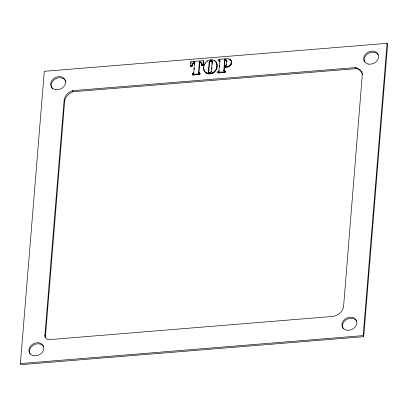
<?xml version="1.0" encoding="UTF-8"?>
<svg xmlns="http://www.w3.org/2000/svg" width="408" height="408" viewBox="0 0 408 408"><rect width="100%" height="100%" fill="white"/><g stroke="black" fill="none" stroke-linecap="round" stroke-linejoin="round"><path stroke-width="0.61" d="M20.4 363.569L44.283 71.313L387.075 43.345L387.6 44.431L363.717 336.687L20.925 364.655L20.4 363.569L363.191 335.606L363.717 336.687M44.905 335.427L64.117 100.312C64.648 95.783 68.238 92.111 72.451 90.678L355.608 67.58C359.458 68.156 362.585 71.716 362.222 75.679L343.607 306.25L343.046 308.698A11.041 8.956 -25.9 0 1 332.194 316.47L48.537 339.685C46.471 339.41 44.707 337.574 44.905 335.427L45.517 337.727L44.992 336.641M45.431 336.513L64.648 101.398C65.173 96.864 68.763 93.197 72.976 91.764L356.133 68.661C359.162 69.181 361.83 71.4 362.59 74.419M190.572 65.571L190.893 61.654L193.764 61.419L193.933 63.118L192.632 64.592L191.893 66.489L190.98 66.55L190.572 65.571L190.98 66.55M191.02 63.872L190.893 61.654M193.933 63.118L193.764 61.419M198.696 72.736L199.981 73.618L199.772 74.378L193.474 75.006L192.755 74.934L192.321 74.246L192.438 73.669L193.519 73.159L193.729 72.609L194.647 61.348L199.497 60.95L199.762 61.491L198.961 73.282L198.574 72.216L199.497 60.95M194.3 69.396L194.402 68.146M194.708 64.393L194.81 63.138M200.308 62.036L200.404 60.874L203.276 60.644L203.536 61.185L203 65.571L202.082 65.657L201.384 63.311L201.649 63.852L200.308 62.036L201.312 63.174L201.052 62.633M201.817 65.117L202.735 65.03L202.954 64.561L203.276 60.644M208.478 71.548L208.901 72.547L208.473 70.834L209.171 62.266L209.472 61.373L210.299 60.838L210.38 59.803C205.454 60.257 202.2 66.132 204.189 70.584L203.638 68.687M208.743 72.094L209.437 62.807L209.738 61.914L210.559 61.384L210.38 59.803M203.924 70.043C204.627 72.491 207.019 74.103 209.534 73.95L209.355 72.354L208.636 72.002M209.534 73.95L209.355 72.354M210.207 73.414L210.293 72.364L211.058 71.89L211.446 70.676L212.15 62.108L212.017 61.317L211.232 60.848L211.319 59.813C219.963 59.619 218.26 73.721 210.431 73.879L210.207 73.414C214.97 72.92 218.117 67.621 216.653 63.148L216.877 63.607M212.135 61.654L212.359 62.118L211.456 61.307L211.319 59.813M211.823 69.304L211.971 67.463M212.221 64.403L212.15 62.108M223.961 70.676L225.252 71.558L225.037 72.313L218.816 72.935L218.219 72.859L217.806 72.17L218.989 70.625L219.769 61.027L218.759 59.874L219.621 59.308L224.762 58.89L225.027 59.43L224.227 71.222L223.844 70.156L224.762 58.89M219.596 66.968L219.693 65.77M230.816 60.078C233.519 63.837 229.148 67.866 225.292 67.427L225.114 65.861L226.358 64.801L226.715 61.159L226.42 60.114L225.593 59.849L225.68 58.813C227.547 58.66 230.194 58.584 231.076 60.624L230.03 59.374M225.292 67.427L225.114 65.861M363.191 335.606L387.075 43.345M225.032 66.886C228.23 67.009 232.111 64.704 231.28 61.047L231.545 61.593M190.714 66.009L191.632 65.948L192.367 64.046L193.667 62.577M219.769 61.027L220.034 61.572L219.943 61.093L219.106 60.731L219.096 60.2M192.321 74.246L198.798 74.006L199.736 73.639L199.721 73.078L199.344 72.925M217.806 72.17L224.074 71.946L225.002 71.579L224.986 71.012L224.609 70.864M204.755 71.737L204.49 71.191L206.157 72.706L209.268 73.409M226.715 61.159L226.976 61.7L226.685 60.659L225.859 60.389L225.593 59.849M355.608 67.58L356.133 68.661M231.362 62.256L231.627 62.796M228.97 58.915L229.23 59.461M231.066 63.612L231.331 64.153M230.79 64.199L231.05 64.745M230.423 64.729L230.688 65.275M229.469 65.612L229.73 66.152M226.42 60.114L226.955 61.037M225.68 58.813L225.94 59.354M226.068 59.925L226.328 60.471M228.235 66.269L228.5 66.815M226.46 64.224L226.726 64.77M226.358 64.801L226.624 65.341M226.868 66.647L227.134 67.187M225.792 65.606L226.052 66.147M224.986 71.012L225.354 71.89M219.683 60.552L219.943 61.093M225.002 71.579L225.262 72.119M219.565 60.45L219.825 60.991M219.004 59.486L219.264 60.027M224.772 71.772L225.037 72.313M219.152 60.353L219.417 60.899M223.844 70.156L224.104 70.696M218.759 59.874L219.025 60.415M224.114 70.783L224.38 71.323M218.841 60.19L219.106 60.731M224.074 71.946L224.339 72.486M223.701 71.976L223.966 72.517M216.056 61.97L216.281 62.429L215.169 61.001M216.954 64.53L217.178 64.989M214.343 60.44L214.567 60.904M216.959 66.121L217.184 66.586M218.989 70.625L219.249 71.165M218.683 71.247L218.943 71.788M216.699 67.708L216.923 68.167M218.836 72.369L219.096 72.915M212.435 59.849L212.66 60.313M218.55 72.394L218.816 72.935M217.908 71.629L218.173 72.17M217.77 71.961L218.219 72.859M216.189 69.125L216.413 69.59M212.017 61.317L212.242 61.776M211.732 61.027L211.956 61.486M211.232 60.848L211.456 61.307M215.424 70.385L215.648 70.849M210.299 60.838L210.559 61.384M209.804 61.083L210.069 61.623M209.472 61.373L209.738 61.914M214.409 71.482L214.634 71.946M209.268 61.756L209.534 62.297M209.171 62.266L209.437 62.807M213.486 72.196L213.71 72.655M207.218 60.94L207.483 61.48M212.481 72.752L212.706 73.216M211.319 71.38L211.543 71.839M211.385 73.159L211.609 73.624M210.747 72.175L210.967 72.639M205.239 62.766L205.505 63.306M208.473 70.834L208.733 71.38M204.444 64.066L204.704 64.607M208.121 73.338L208.386 73.879M203.903 65.525L204.168 66.071M202.954 64.561L203.215 65.107M207.08 73.103L207.346 73.644M202.735 65.03L203 65.571M203.633 67.126L203.898 67.667M206.157 72.706L206.417 73.246M202.261 65.239L202.521 65.78M200.736 62.297L200.996 62.837M201.557 64.122L202.082 65.657M205.341 72.139L205.601 72.68M201.618 64.699L201.884 65.244M194.647 61.348L194.912 61.889M199.721 73.078L200.088 73.95M199.736 73.639L199.996 74.179M199.507 73.833L199.772 74.378M198.574 72.216L198.839 72.757M198.849 72.843L199.114 73.389M198.798 74.006L199.063 74.547M193.188 62.908L193.453 63.454M198.436 74.037L198.701 74.577M192.816 63.306L193.081 63.847M192.367 64.046L192.632 64.592M192.061 64.898L192.321 65.443M191.903 65.494L192.163 66.035M191.632 65.948L191.893 66.489M191.163 66.142L191.429 66.688M193.729 72.609L193.994 73.154M193.356 73.292L193.621 73.833M193.571 74.434L193.831 74.975M193.208 74.46L193.474 75.006M192.438 73.669L192.586 74.786M192.28 74.021L192.755 74.934M72.451 90.678L72.976 91.764M64.117 100.312L64.648 101.398M52.591 88.939A7.727 6.268 -25.9 0 1 55.677 78.744A7.727 6.268 -25.9 0 1 65.979 81.988M343.164 328.619A7.727 6.268 -25.9 0 1 346.621 319.454A7.727 6.268 -25.9 0 1 356.602 321.02M364.65 62.052A7.727 6.268 -25.9 0 1 368.659 53.208A7.727 6.268 -25.9 0 1 378.349 54.932M30.177 354.149A7.727 6.268 -25.9 0 1 33.635 344.99A7.727 6.268 -25.9 0 1 43.62 346.555M55.672 89.658A7.727 6.268 -25.9 0 0 65.453 80.901A7.727 6.268 -25.9 0 0 53.224 78.984A7.727 6.268 -25.9 0 0 55.672 89.658M346.912 330.21A7.727 6.268 -25.9 0 0 356.694 321.453A7.727 6.268 -25.9 0 0 344.464 319.535A7.727 6.268 -25.9 0 0 346.912 330.21M368.654 64.127A7.727 6.268 -25.9 0 0 378.435 55.366A7.727 6.268 -25.9 0 0 366.211 53.453A7.727 6.268 -25.9 0 0 368.654 64.127M33.93 355.745A7.727 6.268 -25.9 0 0 43.712 346.989A7.727 6.268 -25.9 0 0 31.482 345.071A7.727 6.268 -25.9 0 0 33.93 355.745"/></g></svg>
